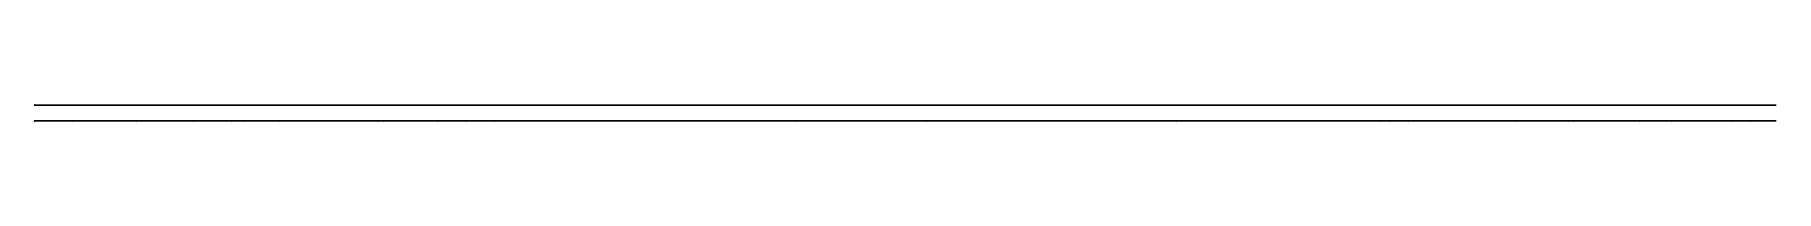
# Model space of a CAD drawing. Header units: centimetres. Extents: x 0 to 27.4, y -0.2 to 0.
import ezdxf

# ---------------------------------------------------------------- set-up
doc = ezdxf.new("R2010")
doc.units = ezdxf.units.CM
doc.header["$MEASUREMENT"] = 0
for name, color, linetype in [('Plaque inférieur v11_Sketch1', 7, 'Continuous'), ('Plaque inférieur v11_Sketch2', 7, 'Continuous'), ('Plaque inférieur v11_Sketch3', 7, 'Continuous')]:
    doc.layers.add(name, color=color, linetype=linetype)

msp = doc.modelspace()

# ---------------------------------------------------------------- linework, layer by layer
at = {"layer": 'Plaque inférieur v11_Sketch1'}
for p, q in [((0, 0, 8.86), (27.45, 0, 8.86)), ((27.45, 0), (0, 0)), ((0, 0), (0, 0, 8.86)), ((27.45, 0, 8.86), (27.45, 0))]:
    msp.add_line(p, q, dxfattribs=at)
msp.add_point((0, 0), dxfattribs=at)
at = {"layer": 'Plaque inférieur v11_Sketch2'}
for p, q in [((1.6, -0.25, 6.23), (0, -0.25, 6.23)), ((1.6, -0.25, 2.63), (0, -0.25, 2.63)), ((0, -0.25, 8.86), (0, -0.25)), ((0, -0.25, 6.23), (0, -0.25, 8.86)), ((27.45, -0.25, 8.86), (0, -0.25, 8.86)), ((0, -0.25), (27.45, -0.25)), ((5.4, -0.25), (0, -0.25)), ((0, -0.25, 8.86), (5.4, -0.25, 8.86)), ((0, -0.25), (0, -0.25, 2.63)), ((1.6, -0.25, 6.23), (2.1, -0.25, 7.03)), ((2.1, -0.25, 1.83), (1.6, -0.25, 2.63)), ((2.1, -0.25, 7.03), (2.5, -0.25, 7.03)), ((2.1, -0.25, 1.83), (2.5, -0.25, 1.83)), ((2.5, -0.25, 7.03), (2.5, -0.25, 6.38)), ((2.5, -0.25, 6.38), (3.3, -0.25, 6.38)), ((2.5, -0.25, 2.48), (3.3, -0.25, 2.48)), ((2.5, -0.25, 1.83), (2.5, -0.25, 2.48)), ((3.3, -0.25, 6.38), (3.3, -0.25, 5.855)), ((3.3, -0.25, 2.48), (3.3, -0.25, 3.005)), ((3.3, -0.25, 5.855), (3.85, -0.25, 5.855)), ((3.3, -0.25, 3.005), (3.85, -0.25, 3.005)), ((3.85, -0.25, 5.855), (3.85, -0.25, 6.43)), ((3.85, -0.25, 3.005), (3.85, -0.25, 2.43)), ((3.85, -0.25, 6.43), (5.4, -0.25, 8.86)), ((3.85, -0.25, 2.43), (5.4, -0.25)), ((21.65, -0.25), (23.35, -0.25, 1.83)), ((21.65, -0.25, 8.86), (23.35, -0.25, 7.03)), ((21.65, -0.25, 8.86), (27.45, -0.25, 8.86)), ((21.65, -0.25), (27.45, -0.25)), ((24.18, -0.25, 7.03), (25.3, -0.25, 7.03)), ((24.18, -0.25, 1.83), (25.3, -0.25, 1.83)), ((25.3, -0.25, 7.03), (25.8, -0.25, 5.98)), ((25.3, -0.25, 1.83), (25.8, -0.25, 2.88)), ((25.8, -0.25, 5.98), (27.05, -0.25, 5.98)), ((27.05, -0.25, 2.88), (25.8, -0.25, 2.88)), ((27.05, -0.25, 3.03), (27.45, -0.25, 3.03)), ((27.05, -0.25, 5.83), (27.45, -0.25, 5.83)), ((27.05, -0.25, 5.98), (27.05, -0.25, 5.83)), ((27.05, -0.25, 3.03), (27.05, -0.25, 2.88)), ((27.05, -0.25, 5.98), (27.05, -0.25, 5.83)), ((27.45, -0.25), (27.45, -0.25, 8.86)), ((27.45, -0.25, 3.03), (27.45, -0.25)), ((27.45, -0.25, 5.83), (27.45, -0.25, 8.86))]:
    msp.add_line(p, q, dxfattribs=at)
at = {"layer": 'Plaque inférieur v11_Sketch2', "extrusion": (0, -1, 0)}
for centre, start, end in [((23.765, 1.81, 0.25), 2.7591, 177.2409), ((23.765, 7.05, 0.25), 182.7591, 357.2409)]:
    msp.add_arc(centre, 0.415, start, end, dxfattribs=at)
at = {"layer": 'Plaque inférieur v11_Sketch2'}
for p in [(0, -0.25), (1.6, -0.25, 6.23), (1.6, -0.25, 2.63), (2.1, -0.25, 1.83), (2.1, -0.25, 7.03), (2.5, -0.25, 1.83), (2.5, -0.25, 6.38), (2.5, -0.25, 7.03), (2.5, -0.25, 2.48), (3.3, -0.25, 6.38), (3.3, -0.25, 2.48), (3.3, -0.25, 5.855), (3.3, -0.25, 3.005), (3.85, -0.25, 2.43), (3.85, -0.25, 3.005), (3.85, -0.25, 6.43), (3.85, -0.25, 5.855), (5.4, -0.25, 8.86), (5.4, -0.25), (21.65, -0.25), (21.65, -0.25, 8.86), (23.35, -0.25, 1.83), (23.35, -0.25, 7.03), (24.18, -0.25, 1.83), (24.18, -0.25, 7.03), (25.3, -0.25, 7.03), (25.3, -0.25, 1.83), (25.8, -0.25, 2.88), (25.8, -0.25, 5.98), (27.05, -0.25, 5.83), (27.05, -0.25, 5.98), (27.05, -0.25, 3.03), (27.05, -0.25, 2.88)]:
    msp.add_point(p, dxfattribs=at)
at = {"layer": 'Plaque inférieur v11_Sketch3'}
for p, q in [((0, -0.25, 6.23), (0, -0.25, 2.63)), ((1.6, -0.25, 6.23), (0, -0.25, 6.23)), ((0, -0.25, 2.63), (1.6, -0.25, 2.63)), ((1.6, -0.25, 2.63), (2.1, -0.25, 1.83)), ((2.1, -0.25, 7.03), (1.6, -0.25, 6.23)), ((2.5, -0.25, 7.03), (2.1, -0.25, 7.03)), ((2.1, -0.25, 1.83), (2.5, -0.25, 1.83)), ((3.3, -0.25, 6.38), (2.5, -0.25, 6.38)), ((2.5, -0.25, 6.38), (2.5, -0.25, 7.03)), ((2.5, -0.25, 1.83), (2.5, -0.25, 2.48)), ((2.5, -0.25, 2.48), (3.3, -0.25, 2.48)), ((3.3, -0.25, 5.855), (3.3, -0.25, 6.38)), ((3.85, -0.25, 5.855), (3.3, -0.25, 5.855)), ((3.3, -0.25, 2.48), (3.3, -0.25, 3.005)), ((3.3, -0.25, 3.005), (3.85, -0.25, 3.005)), ((3.85, -0.25, 6.43), (3.85, -0.25, 5.855)), ((5.4, -0.25, 8.86), (3.85, -0.25, 6.43)), ((3.85, -0.25, 3.005), (3.85, -0.25, 2.43)), ((3.85, -0.25, 2.43), (5.4, -0.25)), ((21.65, -0.25, 8.86), (5.4, -0.25, 8.86)), ((5.4, -0.25), (21.65, -0.25)), ((21.65, -0.25), (23.35, -0.25, 1.83)), ((23.35, -0.25, 7.03), (21.65, -0.25, 8.86)), ((24.18, -0.25, 1.83), (25.3, -0.25, 1.83)), ((25.3, -0.25, 7.03), (24.18, -0.25, 7.03)), ((25.8, -0.25, 5.98), (25.3, -0.25, 7.03)), ((25.3, -0.25, 1.83), (25.8, -0.25, 2.88)), ((27.05, -0.25, 5.98), (25.8, -0.25, 5.98)), ((25.8, -0.25, 2.88), (27.05, -0.25, 2.88)), ((27.45, -0.25, 5.83), (27.05, -0.25, 5.83)), ((27.05, -0.25, 3.03), (27.45, -0.25, 3.03)), ((27.05, -0.25, 2.88), (27.05, -0.25, 3.03)), ((27.05, -0.25, 5.83), (27.05, -0.25, 5.98)), ((27.45, -0.25, 3.03), (27.45, -0.25, 5.83))]:
    msp.add_line(p, q, dxfattribs=at)
at = {"layer": 'Plaque inférieur v11_Sketch3', "extrusion": (0, -1, 0)}
for centre, start, end in [((23.765, 7.05, 0.25), 182.7591, 357.2409), ((23.765, 1.81, 0.25), 2.7591, 177.2409)]:
    msp.add_arc(centre, 0.415, start, end, dxfattribs=at)
at = {"layer": 'Plaque inférieur v11_Sketch3'}
for p in [(0, -0.25), (0.6, -0.25, 5.065), (0.6, -0.25, 3.795), (3.1, -0.25, 3.23), (3.1, -0.25, 5.63), (5.5, -0.25, 6.53), (5.5, -0.25, 2.33), (6.35, -0.25, 8.5), (6.35, -0.25, 0.4), (6.8, -0.25, 2.99), (7.24, -0.25, 7.66), (7.24, -0.25, 5.36), (12, -0.25, 7.59), (12, -0.25, 2.99), (12, -0.25, 5.29), (14.05, -0.25, 8.5), (14.05, -0.25, 0.4), (18, -0.25, 5.433), (18, -0.25, 7.683), (21.2, -0.25, 4.36), (21.2, -0.25, 1.66), (21.35, -0.25, 8.5), (21.35, -0.25, 0.4), (22.15, -0.25, 5.76), (22.15, -0.25, 3.1), (24.25, -0.25, 5.58), (24.25, -0.25, 3.28), (26.75, -0.25, 3.81), (26.75, -0.25, 5.05)]:
    msp.add_point(p, dxfattribs=at)

doc.saveas('drawing.dxf')
